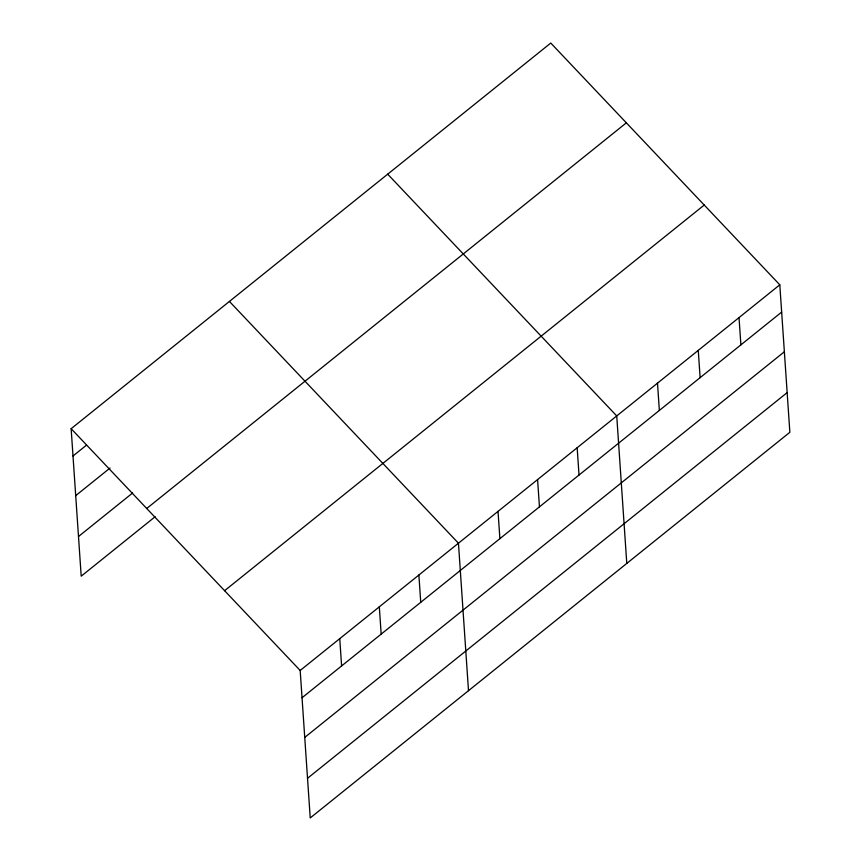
<?xml version="1.0" encoding="UTF-8"?>
<svg xmlns="http://www.w3.org/2000/svg" width="861" height="861" viewBox="0 0 861 861"><rect width="100%" height="100%" fill="white"/><g stroke="black" fill="none" stroke-linecap="round" stroke-linejoin="round"><path stroke-width="1.29" d="M71.14 428.703L550.771 43.05L779.797 284.819L789.86 432.297L310.229 817.95L300.177 670.471L71.14 428.703L81.203 576.181L155.131 516.74M73.002 455.986L86.541 445.105M75.703 495.645L110.068 468.018M78.491 536.521L132.637 492.976M146.725 508.485L626.345 122.832M224.592 590.689L704.223 205.036M300.177 670.471L779.797 284.819M302.039 697.754L781.659 312.091M304.74 737.414L784.371 351.762M307.528 778.279L787.148 392.627M387.698 174.17L616.734 415.938L626.786 563.417M229.424 301.436L458.45 543.205L468.502 690.683M739.029 317.601L740.89 344.874M698.26 350.373L700.122 377.656M657.503 383.156L659.354 410.439M577.161 447.752L579.022 475.035M537.587 479.577L539.449 506.849M498.024 511.391L499.886 538.674M418.887 575.019L420.738 602.302M379.314 606.844L381.175 634.116M339.751 638.658L341.602 665.94"/></g></svg>
